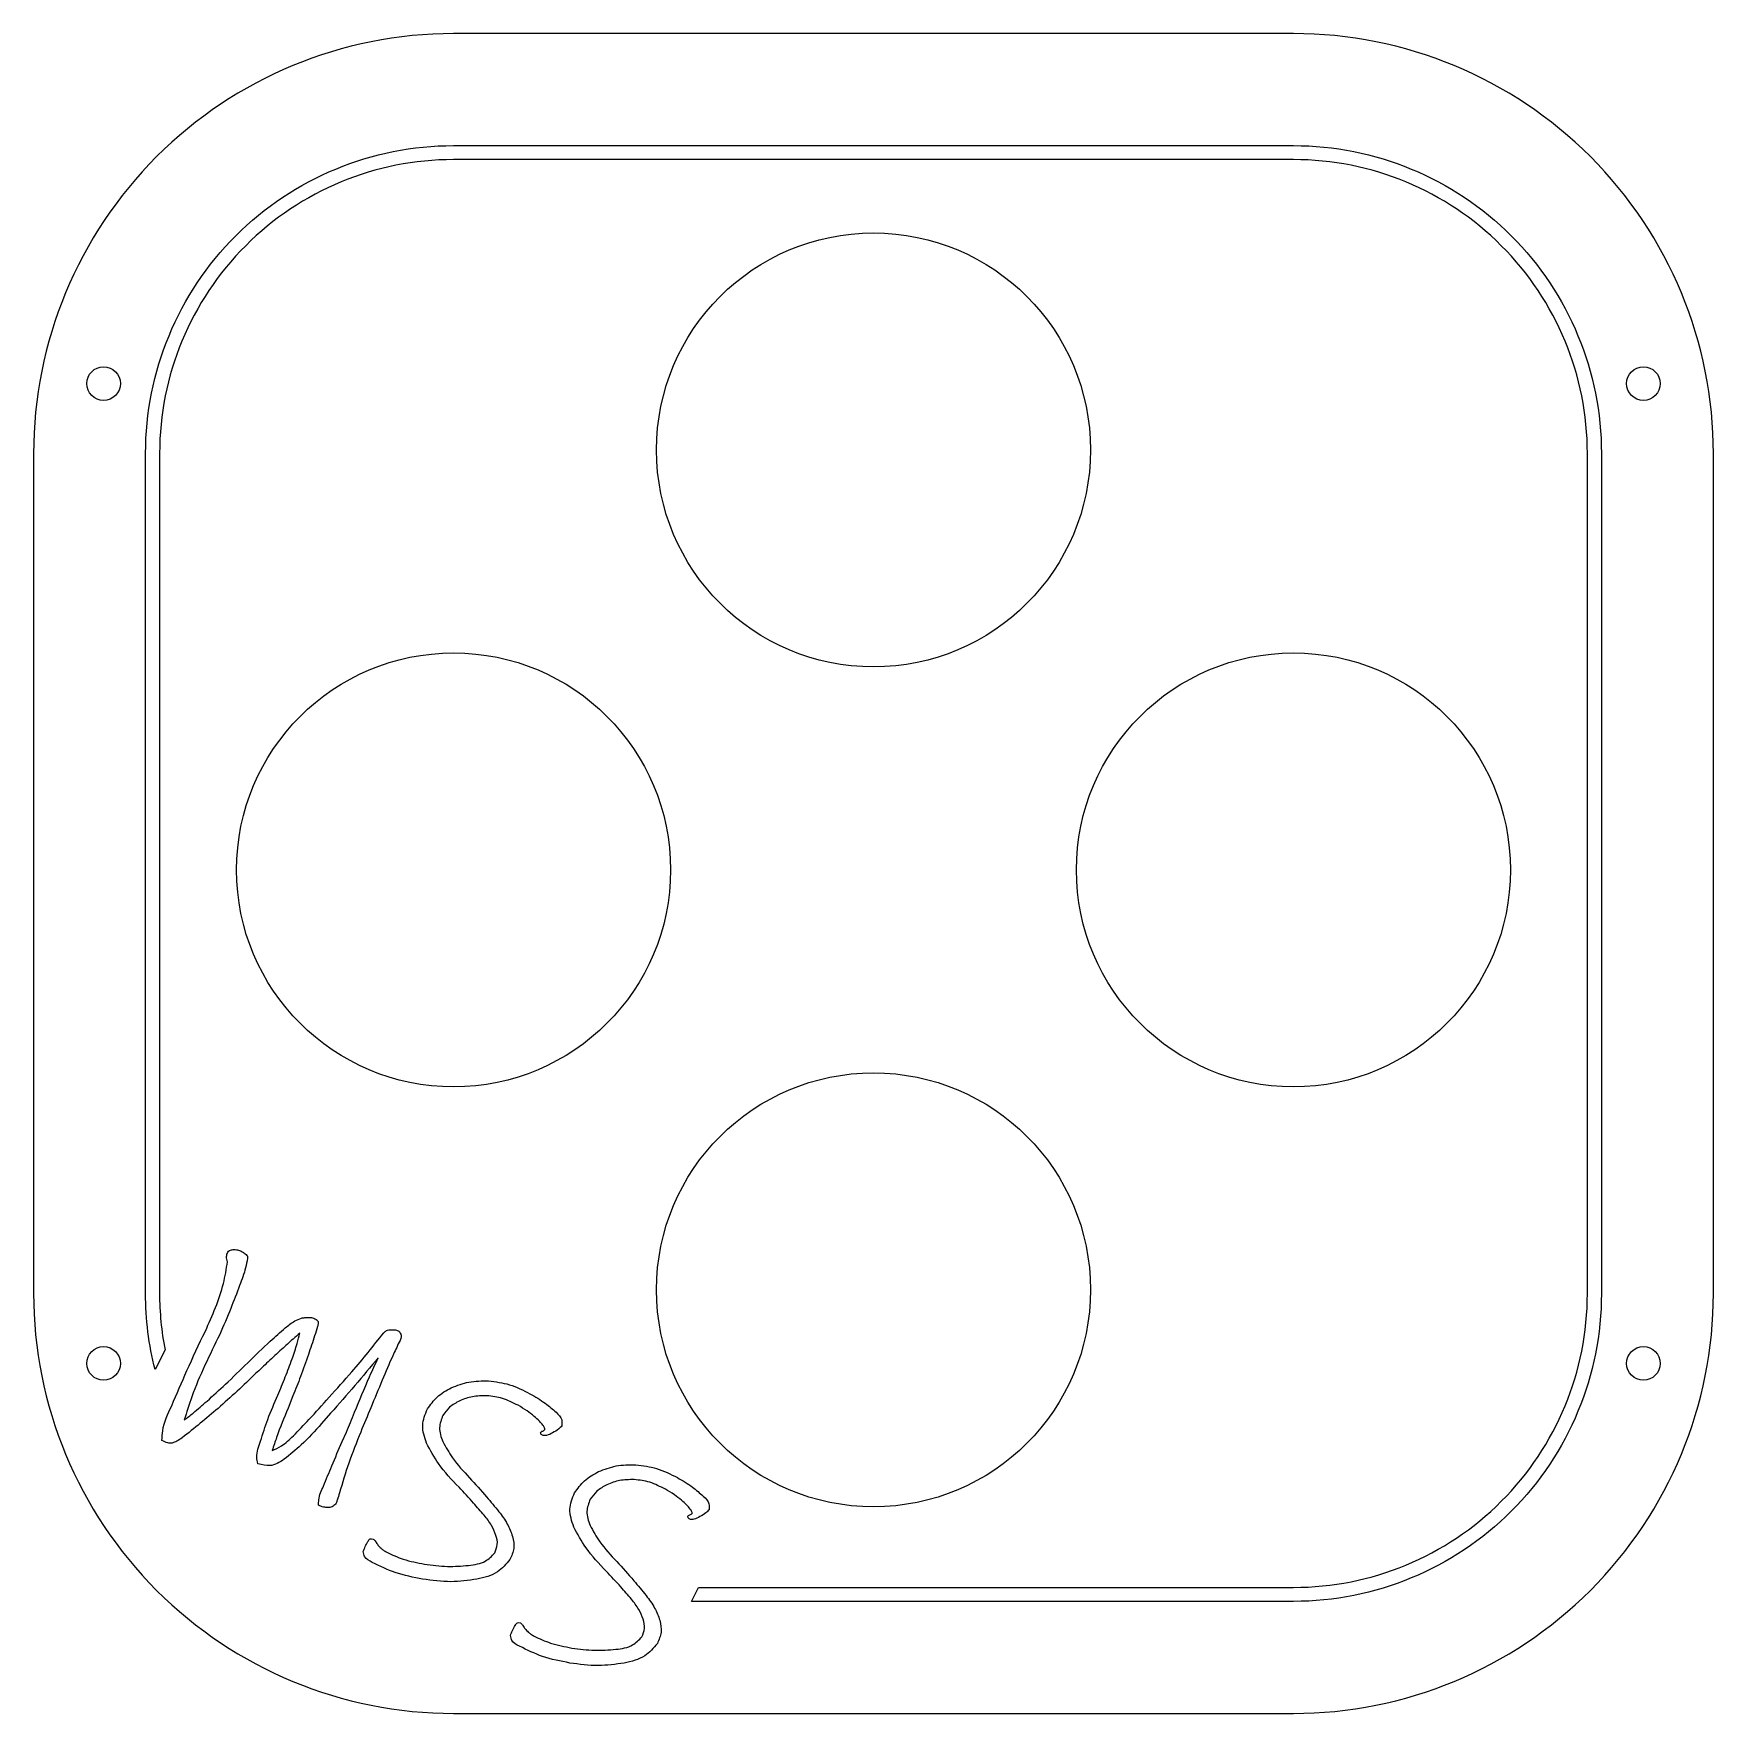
# Model space of a CAD drawing. Header units: millimetres. Extents: x -120 to 0, y 30 to 150.
import ezdxf

# ---------------------------------------------------------------- set-up
doc = ezdxf.new("R2010")
doc.units = ezdxf.units.MM
doc.layers.get('0').update_dxf_attribs({"linetype": 'CONTINUOUS'})

msp = doc.modelspace()

# ---------------------------------------------------------------- linework, layer by layer
for p, q in [((-101.47, 52.68), (-101.81, 51.81)), ((-98.78, 51.45), (-99.43, 50.7)), ((-97.95, 49.43), (-97.65, 50.1))]:
    msp.add_line(p, q)
for points in [[(0, 120, 0.414214), (-30, 150), (-90, 150, 0.414214), (-120, 120), (-120, 60, 0.414214), (-90, 30), (-30, 30, 0.414214), (0, 60)], [(-30, 38), (-73, 38), (-72.5, 39), (-30, 39, 0.414214), (-9, 60), (-9, 120, 0.414214), (-30, 141), (-90, 141, 0.414214), (-111, 120), (-111, 60, 0.048341), (-110.61, 55.97), (-111.32, 54.56, -0.062606), (-112, 60), (-112, 120, -0.414214), (-90, 142), (-30, 142, -0.414214), (-8, 120), (-8, 60, -0.414214)]]:
    msp.add_lwpolyline(points, format="xyb", close=True)
for centre, radius in [((-60, 120.26), 15.5), ((-115, 125), 1.2), ((-5, 125), 1.2), ((-90, 90.26), 15.5), ((-30, 90.26), 15.5), ((-60, 60.26), 15.5), ((-115, 55), 1.2), ((-5, 55), 1.2)]:
    msp.add_circle(centre, radius)
for points, knots in [([(-106.15, 62.26), (-106.19, 62.39), (-106.26, 62.62), (-106.17, 62.85), (-106.13, 62.96)], [0, 0, 0, 0, 0.03868247, 0.07165086, 0.07165086, 0.07165086, 0.07165086]), ([(-106.13, 62.96), (-106.09, 63), (-105.98, 63.1), (-105.83, 63.12), (-105.74, 63.13)], [0, 0, 0, 0, 0.0174242, 0.04350752, 0.04350752, 0.04350752, 0.04350752]), ([(-105.74, 63.13), (-105.64, 63.13), (-105.44, 63.14), (-105.25, 63.06), (-105.16, 63.01)], [0, 0, 0, 0, 0.03015475, 0.05996586, 0.05996586, 0.05996586, 0.05996586]), ([(-104.72, 62.51), (-104.76, 62.28), (-104.88, 61.62), (-105.12, 60.99), (-105.28, 60.57)], [0, 0, 0, 0, 0.0689146, 0.2016694, 0.2016694, 0.2016694, 0.2016694]), ([(-105.16, 63.01), (-105.09, 62.97), (-104.97, 62.9), (-104.86, 62.82), (-104.81, 62.78)], [0, 0, 0, 0, 0.02367792, 0.04200584, 0.04200584, 0.04200584, 0.04200584]), ([(-104.81, 62.78), (-104.78, 62.74), (-104.71, 62.66), (-104.71, 62.56), (-104.72, 62.51)], [0, 0, 0, 0, 0.01464565, 0.02983918, 0.02983918, 0.02983918, 0.02983918]), ([(-107.73, 57.31), (-107.23, 58.42), (-106.51, 60.02), (-106.23, 61.74), (-106.15, 62.26)], [0, 0, 0, 0, 0.3648855, 0.5215174, 0.5215174, 0.5215174, 0.5215174]), ([(-105.28, 60.57), (-105.49, 60.02), (-105.94, 58.85), (-106.43, 57.69), (-106.7, 57.07)], [0, 0, 0, 0, 0.1769011, 0.3776483, 0.3776483, 0.3776483, 0.3776483]), ([(-102.02, 57.54), (-101.8, 57.72), (-101.45, 58.01), (-101.02, 58.18), (-100.87, 58.24)], [0, 0, 0, 0, 0.084963, 0.1358135, 0.1358135, 0.1358135, 0.1358135]), ([(-100.87, 58.24), (-100.78, 58.25), (-100.61, 58.28), (-100.44, 58.28), (-100.35, 58.28)], [0, 0, 0, 0, 0.02471218, 0.05227466, 0.05227466, 0.05227466, 0.05227466]), ([(-99.71, 57.63), (-99.78, 57.41), (-99.99, 56.74), (-100.22, 56.08), (-100.37, 55.64)], [0, 0, 0, 0, 0.0695692, 0.2100354, 0.2100354, 0.2100354, 0.2100354]), ([(-100.35, 58.28), (-100.26, 58.28), (-100.1, 58.28), (-99.96, 58.22), (-99.9, 58.19)], [0, 0, 0, 0, 0.02573272, 0.04559353, 0.04559353, 0.04559353, 0.04559353]), ([(-99.9, 58.19), (-99.85, 58.16), (-99.76, 58.12), (-99.7, 58.03), (-99.68, 58)], [0, 0, 0, 0, 0.01821262, 0.02945362, 0.02945362, 0.02945362, 0.02945362]), ([(-99.68, 58), (-99.68, 57.96), (-99.67, 57.83), (-99.7, 57.71), (-99.71, 57.63)], [0, 0, 0, 0, 0.01335858, 0.03764263, 0.03764263, 0.03764263, 0.03764263]), ([(-110.13, 51.98), (-109.77, 52.82), (-109.02, 54.61), (-108.18, 56.37), (-107.73, 57.31)], [0, 0, 0, 0, 0.2724412, 0.5838049, 0.5838049, 0.5838049, 0.5838049]), ([(-106.7, 57.07), (-107.42, 55.61), (-108.41, 53.62), (-109.07, 51.51), (-109.24, 50.95)], [0, 0, 0, 0, 0.4892693, 0.6638934, 0.6638934, 0.6638934, 0.6638934]), ([(-104.7, 55.05), (-104.17, 55.57), (-103.3, 56.43), (-102.38, 57.23), (-102.02, 57.54)], [0, 0, 0, 0, 0.2231242, 0.3659157, 0.3659157, 0.3659157, 0.3659157]), ([(-100.99, 57.17), (-101.15, 57.03), (-101.58, 56.64), (-102.01, 56.25), (-102.28, 56)], [0, 0, 0, 0, 0.063258, 0.1736824, 0.1736824, 0.1736824, 0.1736824]), ([(-101.54, 55.32), (-101.41, 55.69), (-101.19, 56.29), (-101.05, 56.92), (-100.99, 57.17)], [0, 0, 0, 0, 0.1162362, 0.192357, 0.192357, 0.192357, 0.192357]), ([(-98.89, 52.58), (-98.34, 53.18), (-96.99, 54.68), (-95.73, 56.25), (-94.98, 57.19)], [0, 0, 0, 0, 0.2453346, 0.6049629, 0.6049629, 0.6049629, 0.6049629]), ([(-93.89, 56.52), (-94.04, 56.19), (-94.47, 55.3), (-94.85, 54.39), (-95.09, 53.81)], [0, 0, 0, 0, 0.1081984, 0.296501, 0.296501, 0.296501, 0.296501]), ([(-94.98, 57.19), (-94.92, 57.25), (-94.78, 57.38), (-94.58, 57.4), (-94.47, 57.41)], [0, 0, 0, 0, 0.0249348, 0.0565144, 0.0565144, 0.0565144, 0.0565144]), ([(-94.47, 57.41), (-94.36, 57.41), (-94.16, 57.42), (-93.98, 57.34), (-93.9, 57.31)], [0, 0, 0, 0, 0.03273312, 0.05906789, 0.05906789, 0.05906789, 0.05906789]), ([(-93.9, 57.31), (-93.83, 57.21), (-93.65, 56.97), (-93.8, 56.69), (-93.89, 56.52)], [0, 0, 0, 0, 0.03237531, 0.08496699, 0.08496699, 0.08496699, 0.08496699]), ([(-102.28, 56), (-102.6, 55.71), (-103.22, 55.13), (-103.84, 54.55), (-104.14, 54.27)], [0, 0, 0, 0, 0.1304468, 0.2537692, 0.2537692, 0.2537692, 0.2537692]), ([(-102.55, 52.74), (-102.37, 53.17), (-102.01, 54.02), (-101.69, 54.89), (-101.54, 55.32)], [0, 0, 0, 0, 0.1403388, 0.2780374, 0.2780374, 0.2780374, 0.2780374]), ([(-100.37, 55.64), (-100.55, 55.11), (-100.9, 54.12), (-101.29, 53.14), (-101.47, 52.68)], [0, 0, 0, 0, 0.1668381, 0.3156036, 0.3156036, 0.3156036, 0.3156036]), ([(-95.38, 55.41), (-95.93, 54.75), (-97.05, 53.41), (-98.2, 52.1), (-98.78, 51.45)], [0, 0, 0, 0, 0.2601364, 0.5223969, 0.5223969, 0.5223969, 0.5223969]), ([(-97.07, 51.51), (-96.72, 52.36), (-96.18, 53.67), (-95.59, 54.96), (-95.38, 55.41)], [0, 0, 0, 0, 0.2759733, 0.4251937, 0.4251937, 0.4251937, 0.4251937]), ([(-104.14, 54.27), (-105.02, 53.43), (-106.71, 51.83), (-108.52, 50.38), (-109.38, 49.69)], [0, 0, 0, 0, 0.365656, 0.6971103, 0.6971103, 0.6971103, 0.6971103]), ([(-107.61, 52.31), (-107.17, 52.71), (-106.18, 53.6), (-105.23, 54.53), (-104.7, 55.05)], [0, 0, 0, 0, 0.1772517, 0.3993807, 0.3993807, 0.3993807, 0.3993807]), ([(-95.09, 53.81), (-95.37, 53.15), (-95.88, 51.91), (-96.39, 50.68), (-96.63, 50.1)], [0, 0, 0, 0, 0.2145698, 0.4014948, 0.4014948, 0.4014948, 0.4014948]), ([(-91.87, 51.75), (-91.65, 52.05), (-91.2, 52.69), (-90.52, 53.07), (-90.16, 53.26)], [0, 0, 0, 0, 0.1107821, 0.2317518, 0.2317518, 0.2317518, 0.2317518]), ([(-90.16, 53.26), (-89.74, 53.42), (-88.89, 53.76), (-87.97, 53.75), (-87.5, 53.75)], [0, 0, 0, 0, 0.1312671, 0.2724578, 0.2724578, 0.2724578, 0.2724578]), ([(-87.5, 53.75), (-86.99, 53.69), (-85.95, 53.56), (-85.02, 53.08), (-84.54, 52.84)], [0, 0, 0, 0, 0.1509051, 0.3121974, 0.3121974, 0.3121974, 0.3121974]), ([(-84.54, 52.84), (-84.16, 52.62), (-83.5, 52.24), (-82.93, 51.73), (-82.68, 51.51)], [0, 0, 0, 0, 0.1283534, 0.2283734, 0.2283734, 0.2283734, 0.2283734]), ([(-110.83, 49.5), (-110.82, 49.73), (-110.79, 50.6), (-110.41, 51.4), (-110.13, 51.98)], [0, 0, 0, 0, 0.0694181, 0.2603129, 0.2603129, 0.2603129, 0.2603129]), ([(-109.24, 50.95), (-109.03, 51.12), (-108.47, 51.55), (-107.94, 52.02), (-107.61, 52.31)], [0, 0, 0, 0, 0.0822132, 0.2128502, 0.2128502, 0.2128502, 0.2128502]), ([(-103.79, 49.45), (-103.62, 49.97), (-103.27, 51.09), (-102.8, 52.16), (-102.55, 52.74)], [0, 0, 0, 0, 0.1639948, 0.3512273, 0.3512273, 0.3512273, 0.3512273]), ([(-101.81, 51.81), (-102.11, 51.12), (-102.52, 50.12), (-102.85, 49.1), (-102.95, 48.79)], [0, 0, 0, 0, 0.2250738, 0.323286, 0.323286, 0.323286, 0.323286]), ([(-101.44, 49.84), (-101.07, 50.22), (-100.19, 51.11), (-99.37, 52.04), (-98.89, 52.58)], [0, 0, 0, 0, 0.1605703, 0.3743513, 0.3743513, 0.3743513, 0.3743513]), ([(-91.93, 49.3), (-92.08, 49.73), (-92.35, 50.55), (-92.03, 51.36), (-91.87, 51.75)], [0, 0, 0, 0, 0.1307969, 0.2520564, 0.2520564, 0.2520564, 0.2520564]), ([(-89.56, 52.33), (-89.82, 52.19), (-90.3, 51.94), (-90.61, 51.5), (-90.76, 51.29)], [0, 0, 0, 0, 0.0856584, 0.1605739, 0.1605739, 0.1605739, 0.1605739]), ([(-87.62, 52.69), (-87.97, 52.69), (-88.64, 52.69), (-89.26, 52.45), (-89.56, 52.33)], [0, 0, 0, 0, 0.1038655, 0.1991133, 0.1991133, 0.1991133, 0.1991133]), ([(-85.39, 52.01), (-85.76, 52.19), (-86.46, 52.56), (-87.24, 52.65), (-87.62, 52.69)], [0, 0, 0, 0, 0.12255, 0.2350853, 0.2350853, 0.2350853, 0.2350853]), ([(-84.24, 51.22), (-84.41, 51.36), (-84.77, 51.64), (-85.17, 51.88), (-85.39, 52.01)], [0, 0, 0, 0, 0.0638223, 0.1392655, 0.1392655, 0.1392655, 0.1392655]), ([(-99.43, 50.7), (-99.9, 50.18), (-100.72, 49.26), (-101.68, 48.49), (-102.1, 48.16)], [0, 0, 0, 0, 0.2111518, 0.3693422, 0.3693422, 0.3693422, 0.3693422]), ([(-97.65, 50.1), (-97.55, 50.33), (-97.36, 50.8), (-97.17, 51.27), (-97.07, 51.51)], [0, 0, 0, 0, 0.0748791, 0.1531747, 0.1531747, 0.1531747, 0.1531747]), ([(-90.76, 51.29), (-90.87, 51), (-91.12, 50.38), (-90.89, 49.75), (-90.77, 49.42)], [0, 0, 0, 0, 0.090964, 0.1924313, 0.1924313, 0.1924313, 0.1924313]), ([(-83.62, 50.59), (-83.7, 50.69), (-83.89, 50.92), (-84.11, 51.11), (-84.24, 51.22)], [0, 0, 0, 0, 0.03716651, 0.08829325, 0.08829325, 0.08829325, 0.08829325]), ([(-83.48, 50.29), (-83.48, 50.32), (-83.5, 50.44), (-83.57, 50.53), (-83.62, 50.59)], [0, 0, 0, 0, 0.01074522, 0.03439766, 0.03439766, 0.03439766, 0.03439766]), ([(-82.27, 50.54), (-82.34, 50.46), (-82.53, 50.26), (-82.77, 50.13), (-82.92, 50.05)], [0, 0, 0, 0, 0.030504, 0.08085852, 0.08085852, 0.08085852, 0.08085852]), ([(-82.68, 51.51), (-82.5, 51.34), (-82.21, 51.07), (-82.26, 50.68), (-82.27, 50.54)], [0, 0, 0, 0, 0.0686157, 0.1112437, 0.1112437, 0.1112437, 0.1112437]), ([(-110.09, 49.31), (-110.2, 49.31), (-110.46, 49.29), (-110.7, 49.42), (-110.83, 49.5)], [0, 0, 0, 0, 0.03287413, 0.07802863, 0.07802863, 0.07802863, 0.07802863]), ([(-109.38, 49.69), (-109.51, 49.6), (-109.73, 49.45), (-109.98, 49.35), (-110.09, 49.31)], [0, 0, 0, 0, 0.04543508, 0.07994504, 0.07994504, 0.07994504, 0.07994504]), ([(-103.97, 47.84), (-104.01, 48), (-104.13, 48.54), (-103.93, 49.08), (-103.79, 49.45)], [0, 0, 0, 0, 0.047916, 0.164301, 0.164301, 0.164301, 0.164301]), ([(-102.95, 48.79), (-102.73, 48.88), (-102.16, 49.13), (-101.71, 49.57), (-101.44, 49.84)], [0, 0, 0, 0, 0.0727296, 0.1854517, 0.1854517, 0.1854517, 0.1854517]), ([(-99.29, 46.24), (-99.09, 46.72), (-98.66, 47.79), (-98.2, 48.85), (-97.95, 49.43)], [0, 0, 0, 0, 0.1554274, 0.3459483, 0.3459483, 0.3459483, 0.3459483]), ([(-96.63, 50.1), (-96.93, 49.36), (-97.5, 47.93), (-97.94, 46.46), (-98.15, 45.75)], [0, 0, 0, 0, 0.2383185, 0.461323, 0.461323, 0.461323, 0.461323]), ([(-89.61, 46.15), (-90.13, 46.69), (-91.03, 47.65), (-91.66, 48.8), (-91.93, 49.3)], [0, 0, 0, 0, 0.2234048, 0.3927196, 0.3927196, 0.3927196, 0.3927196]), ([(-90.77, 49.42), (-90.55, 49.02), (-90.03, 48.08), (-89.29, 47.29), (-88.86, 46.84)], [0, 0, 0, 0, 0.1364882, 0.3223213, 0.3223213, 0.3223213, 0.3223213]), ([(-83.78, 50.07), (-83.76, 50.09), (-83.72, 50.14), (-83.67, 50.16), (-83.63, 50.17)], [0, 0, 0, 0, 0.00740884, 0.01748499, 0.01748499, 0.01748499, 0.01748499]), ([(-83.6, 49.85), (-83.67, 49.88), (-83.77, 49.93), (-83.78, 50.04), (-83.78, 50.07)], [0, 0, 0, 0, 0.02000143, 0.03057263, 0.03057263, 0.03057263, 0.03057263]), ([(-83.63, 50.17), (-83.6, 50.18), (-83.54, 50.21), (-83.5, 50.26), (-83.48, 50.29)], [0, 0, 0, 0, 0.01053174, 0.01954488, 0.01954488, 0.01954488, 0.01954488]), ([(-82.92, 50.05), (-83.06, 49.97), (-83.27, 49.84), (-83.52, 49.85), (-83.6, 49.85)], [0, 0, 0, 0, 0.0480463, 0.07286845, 0.07286845, 0.07286845, 0.07286845]), ([(-102.1, 48.16), (-102.43, 47.94), (-103.02, 47.57), (-103.68, 47.76), (-103.97, 47.84)], [0, 0, 0, 0, 0.111285, 0.1985949, 0.1985949, 0.1985949, 0.1985949]), ([(-88.86, 46.84), (-88.45, 46.39), (-87.73, 45.59), (-87.05, 44.77), (-86.76, 44.41)], [0, 0, 0, 0, 0.1832493, 0.3209891, 0.3209891, 0.3209891, 0.3209891]), ([(-81.35, 45.75), (-81.13, 46.06), (-80.68, 46.7), (-80, 47.08), (-79.64, 47.27)], [0, 0, 0, 0, 0.1107821, 0.2317518, 0.2317518, 0.2317518, 0.2317518]), ([(-79.64, 47.27), (-79.22, 47.43), (-78.37, 47.77), (-77.45, 47.76), (-76.98, 47.76)], [0, 0, 0, 0, 0.1312671, 0.2724579, 0.2724579, 0.2724579, 0.2724579]), ([(-76.98, 47.76), (-76.47, 47.7), (-75.43, 47.57), (-74.5, 47.09), (-74.01, 46.85)], [0, 0, 0, 0, 0.1509051, 0.3121975, 0.3121975, 0.3121975, 0.3121975]), ([(-74.01, 46.85), (-73.64, 46.63), (-72.98, 46.25), (-72.41, 45.74), (-72.16, 45.52)], [0, 0, 0, 0, 0.1283534, 0.2283733, 0.2283733, 0.2283733, 0.2283733]), ([(-99.64, 44.87), (-99.64, 45), (-99.64, 45.48), (-99.44, 45.92), (-99.29, 46.24)], [0, 0, 0, 0, 0.0386515, 0.1428065, 0.1428065, 0.1428065, 0.1428065]), ([(-98.15, 45.75), (-98.2, 45.58), (-98.27, 45.33), (-98.36, 45.09), (-98.39, 45.02)], [0, 0, 0, 0, 0.05300474, 0.07643668, 0.07643668, 0.07643668, 0.07643668]), ([(-87.81, 44.15), (-88.06, 44.44), (-88.64, 45.12), (-89.26, 45.78), (-89.61, 46.15)], [0, 0, 0, 0, 0.1154799, 0.2690721, 0.2690721, 0.2690721, 0.2690721]), ([(-81.41, 43.31), (-81.56, 43.74), (-81.83, 44.56), (-81.51, 45.37), (-81.35, 45.75)], [0, 0, 0, 0, 0.1307969, 0.2520564, 0.2520564, 0.2520564, 0.2520564]), ([(-79.04, 46.34), (-79.3, 46.2), (-79.77, 45.94), (-80.09, 45.5), (-80.24, 45.3)], [0, 0, 0, 0, 0.0856583, 0.1605739, 0.1605739, 0.1605739, 0.1605739]), ([(-77.1, 46.7), (-77.45, 46.7), (-78.12, 46.7), (-78.74, 46.46), (-79.04, 46.34)], [0, 0, 0, 0, 0.1038656, 0.1991133, 0.1991133, 0.1991133, 0.1991133]), ([(-74.87, 46.01), (-75.23, 46.2), (-75.94, 46.57), (-76.72, 46.66), (-77.1, 46.7)], [0, 0, 0, 0, 0.12255, 0.2350853, 0.2350853, 0.2350853, 0.2350853]), ([(-73.72, 45.23), (-73.88, 45.36), (-74.25, 45.65), (-74.65, 45.89), (-74.87, 46.01)], [0, 0, 0, 0, 0.0638223, 0.1392655, 0.1392655, 0.1392655, 0.1392655]), ([(-98.93, 44.71), (-99.05, 44.71), (-99.3, 44.71), (-99.53, 44.82), (-99.64, 44.87)], [0, 0, 0, 0, 0.03680318, 0.07322589, 0.07322589, 0.07322589, 0.07322589]), ([(-98.39, 45.02), (-98.45, 44.93), (-98.59, 44.76), (-98.81, 44.72), (-98.93, 44.71)], [0, 0, 0, 0, 0.03103548, 0.06488993, 0.06488993, 0.06488993, 0.06488993]), ([(-86.76, 44.41), (-86.54, 44.13), (-86.14, 43.58), (-85.9, 42.94), (-85.78, 42.64)], [0, 0, 0, 0, 0.1077959, 0.2034418, 0.2034418, 0.2034418, 0.2034418]), ([(-80.24, 45.3), (-80.35, 45.01), (-80.59, 44.39), (-80.37, 43.76), (-80.25, 43.43)], [0, 0, 0, 0, 0.090964, 0.1924313, 0.1924313, 0.1924313, 0.1924313]), ([(-73.1, 44.6), (-73.18, 44.7), (-73.36, 44.93), (-73.59, 45.12), (-73.72, 45.23)], [0, 0, 0, 0, 0.03716659, 0.08829328, 0.08829328, 0.08829328, 0.08829328]), ([(-72.96, 44.29), (-72.96, 44.33), (-72.98, 44.45), (-73.05, 44.54), (-73.1, 44.6)], [0, 0, 0, 0, 0.01074526, 0.0343976, 0.0343976, 0.0343976, 0.0343976]), ([(-71.75, 44.54), (-71.82, 44.47), (-72.01, 44.27), (-72.25, 44.14), (-72.4, 44.06)], [0, 0, 0, 0, 0.03050402, 0.08085854, 0.08085854, 0.08085854, 0.08085854]), ([(-72.16, 45.52), (-71.98, 45.35), (-71.69, 45.08), (-71.74, 44.69), (-71.75, 44.54)], [0, 0, 0, 0, 0.0686158, 0.1112437, 0.1112437, 0.1112437, 0.1112437]), ([(-86.97, 42.72), (-87.06, 42.96), (-87.28, 43.48), (-87.62, 43.92), (-87.81, 44.15)], [0, 0, 0, 0, 0.0773431, 0.1668407, 0.1668407, 0.1668407, 0.1668407]), ([(-79.09, 40.16), (-79.61, 40.7), (-80.51, 41.66), (-81.14, 42.81), (-81.41, 43.31)], [0, 0, 0, 0, 0.2234048, 0.3927196, 0.3927196, 0.3927196, 0.3927196]), ([(-80.25, 43.43), (-80.03, 43.03), (-79.5, 42.09), (-78.77, 41.3), (-78.34, 40.85)], [0, 0, 0, 0, 0.1364883, 0.3223213, 0.3223213, 0.3223213, 0.3223213]), ([(-73.26, 44.08), (-73.24, 44.1), (-73.2, 44.15), (-73.15, 44.17), (-73.11, 44.18)], [0, 0, 0, 0, 0.00740885, 0.01748505, 0.01748505, 0.01748505, 0.01748505]), ([(-73.08, 43.86), (-73.15, 43.89), (-73.25, 43.94), (-73.26, 44.05), (-73.26, 44.08)], [0, 0, 0, 0, 0.02000146, 0.03057269, 0.03057269, 0.03057269, 0.03057269]), ([(-73.11, 44.18), (-73.08, 44.19), (-73.02, 44.22), (-72.98, 44.27), (-72.96, 44.29)], [0, 0, 0, 0, 0.01053174, 0.01954487, 0.01954487, 0.01954487, 0.01954487]), ([(-72.4, 44.06), (-72.54, 43.98), (-72.75, 43.85), (-73, 43.85), (-73.08, 43.86)], [0, 0, 0, 0, 0.04804625, 0.07286843, 0.07286843, 0.07286843, 0.07286843]), ([(-96.45, 41.56), (-96.41, 41.68), (-96.31, 41.93), (-96.19, 42.16), (-96.12, 42.28)], [0, 0, 0, 0, 0.03774769, 0.07960412, 0.07960412, 0.07960412, 0.07960412]), ([(-96.12, 42.28), (-96.07, 42.36), (-95.98, 42.51), (-95.82, 42.47), (-95.74, 42.45)], [0, 0, 0, 0, 0.02549331, 0.04544172, 0.04544172, 0.04544172, 0.04544172]), ([(-95.74, 42.45), (-95.71, 42.43), (-95.64, 42.37), (-95.59, 42.3), (-95.56, 42.26)], [0, 0, 0, 0, 0.01198751, 0.02665613, 0.02665613, 0.02665613, 0.02665613]), ([(-95.56, 42.26), (-95.54, 42.22), (-95.49, 42.14), (-95.43, 42.06), (-95.4, 42.03)], [0, 0, 0, 0, 0.01513626, 0.0280716, 0.0280716, 0.0280716, 0.0280716]), ([(-95.4, 42.03), (-95.37, 41.99), (-95.3, 41.91), (-95.22, 41.84), (-95.18, 41.8)], [0, 0, 0, 0, 0.01497021, 0.03205643, 0.03205643, 0.03205643, 0.03205643]), ([(-87.06, 41.46), (-86.98, 41.66), (-86.8, 42.07), (-86.91, 42.5), (-86.97, 42.72)], [0, 0, 0, 0, 0.0630927, 0.1296291, 0.1296291, 0.1296291, 0.1296291]), ([(-85.78, 42.64), (-85.72, 42.35), (-85.61, 41.78), (-85.85, 41.25), (-85.97, 40.99)], [0, 0, 0, 0, 0.0854358, 0.1704273, 0.1704273, 0.1704273, 0.1704273]), ([(-95.81, 40.79), (-96.02, 40.9), (-96.37, 41.07), (-96.43, 41.43), (-96.45, 41.56)], [0, 0, 0, 0, 0.068259, 0.1060067, 0.1060067, 0.1060067, 0.1060067]), ([(-95.18, 41.8), (-95.12, 41.75), (-94.99, 41.64), (-94.84, 41.56), (-94.76, 41.51)], [0, 0, 0, 0, 0.0217147, 0.05090216, 0.05090216, 0.05090216, 0.05090216]), ([(-94.76, 41.51), (-94.38, 41.33), (-93.52, 40.93), (-92.59, 40.76), (-92.08, 40.67)], [0, 0, 0, 0, 0.126895, 0.2825493, 0.2825493, 0.2825493, 0.2825493]), ([(-88.93, 40.57), (-88.5, 40.63), (-87.78, 40.72), (-87.27, 41.24), (-87.06, 41.46)], [0, 0, 0, 0, 0.1235567, 0.2117157, 0.2117157, 0.2117157, 0.2117157]), ([(-85.97, 40.99), (-86.24, 40.66), (-86.86, 39.93), (-87.81, 39.71), (-88.33, 39.59)], [0, 0, 0, 0, 0.1249908, 0.2816481, 0.2816481, 0.2816481, 0.2816481]), ([(-78.34, 40.85), (-77.93, 40.4), (-77.21, 39.6), (-76.53, 38.78), (-76.24, 38.42)], [0, 0, 0, 0, 0.1832493, 0.3209891, 0.3209891, 0.3209891, 0.3209891]), ([(-92.21, 39.59), (-92.87, 39.72), (-94.12, 39.96), (-95.26, 40.52), (-95.81, 40.79)], [0, 0, 0, 0, 0.2009222, 0.380722, 0.380722, 0.380722, 0.380722]), ([(-92.08, 40.67), (-91.53, 40.59), (-90.48, 40.45), (-89.43, 40.53), (-88.93, 40.57)], [0, 0, 0, 0, 0.1640798, 0.315922, 0.315922, 0.315922, 0.315922]), ([(-77.29, 38.16), (-77.54, 38.45), (-78.12, 39.13), (-78.74, 39.79), (-79.09, 40.16)], [0, 0, 0, 0, 0.1154799, 0.2690721, 0.2690721, 0.2690721, 0.2690721]), ([(-88.33, 39.59), (-88.95, 39.5), (-90.24, 39.32), (-91.53, 39.5), (-92.21, 39.59)], [0, 0, 0, 0, 0.1861047, 0.3890067, 0.3890067, 0.3890067, 0.3890067]), ([(-76.24, 38.42), (-76.02, 38.13), (-75.62, 37.59), (-75.37, 36.95), (-75.26, 36.65)], [0, 0, 0, 0, 0.107796, 0.2034419, 0.2034419, 0.2034419, 0.2034419]), ([(-76.45, 36.73), (-76.54, 36.97), (-76.76, 37.48), (-77.1, 37.92), (-77.29, 38.16)], [0, 0, 0, 0, 0.0773431, 0.1668407, 0.1668407, 0.1668407, 0.1668407]), ([(-85.93, 35.57), (-85.89, 35.69), (-85.79, 35.94), (-85.67, 36.17), (-85.6, 36.29)], [0, 0, 0, 0, 0.03774768, 0.07960412, 0.07960412, 0.07960412, 0.07960412]), ([(-85.6, 36.29), (-85.55, 36.37), (-85.46, 36.52), (-85.29, 36.48), (-85.22, 36.46)], [0, 0, 0, 0, 0.02549331, 0.04544183, 0.04544183, 0.04544183, 0.04544183]), ([(-85.22, 36.46), (-85.19, 36.44), (-85.12, 36.38), (-85.07, 36.31), (-85.04, 36.27)], [0, 0, 0, 0, 0.01198751, 0.02665624, 0.02665624, 0.02665624, 0.02665624]), ([(-85.04, 36.27), (-85.02, 36.22), (-84.97, 36.15), (-84.91, 36.07), (-84.88, 36.04)], [0, 0, 0, 0, 0.01513615, 0.02807149, 0.02807149, 0.02807149, 0.02807149]), ([(-84.88, 36.04), (-84.85, 36), (-84.78, 35.92), (-84.7, 35.85), (-84.66, 35.81)], [0, 0, 0, 0, 0.01497015, 0.03205655, 0.03205655, 0.03205655, 0.03205655]), ([(-76.54, 35.47), (-76.46, 35.67), (-76.28, 36.07), (-76.39, 36.51), (-76.45, 36.73)], [0, 0, 0, 0, 0.0630927, 0.129629, 0.129629, 0.129629, 0.129629]), ([(-75.26, 36.65), (-75.2, 36.36), (-75.09, 35.79), (-75.33, 35.26), (-75.44, 34.99)], [0, 0, 0, 0, 0.0854358, 0.1704272, 0.1704272, 0.1704272, 0.1704272]), ([(-85.28, 34.8), (-85.5, 34.91), (-85.85, 35.08), (-85.91, 35.44), (-85.93, 35.57)], [0, 0, 0, 0, 0.068259, 0.1060067, 0.1060067, 0.1060067, 0.1060067]), ([(-84.66, 35.81), (-84.6, 35.76), (-84.47, 35.65), (-84.32, 35.57), (-84.24, 35.52)], [0, 0, 0, 0, 0.02171476, 0.05090216, 0.05090216, 0.05090216, 0.05090216]), ([(-84.24, 35.52), (-83.86, 35.34), (-83, 34.94), (-82.07, 34.77), (-81.55, 34.67)], [0, 0, 0, 0, 0.126895, 0.2825493, 0.2825493, 0.2825493, 0.2825493]), ([(-78.41, 34.58), (-77.98, 34.63), (-77.26, 34.73), (-76.75, 35.25), (-76.54, 35.47)], [0, 0, 0, 0, 0.1235566, 0.2117157, 0.2117157, 0.2117157, 0.2117157]), ([(-75.44, 34.99), (-75.72, 34.67), (-76.34, 33.93), (-77.29, 33.72), (-77.81, 33.59)], [0, 0, 0, 0, 0.1249908, 0.2816481, 0.2816481, 0.2816481, 0.2816481]), ([(-81.69, 33.6), (-82.35, 33.73), (-83.6, 33.97), (-84.74, 34.53), (-85.28, 34.8)], [0, 0, 0, 0, 0.2009222, 0.3807221, 0.3807221, 0.3807221, 0.3807221]), ([(-81.55, 34.67), (-81.01, 34.6), (-79.96, 34.45), (-78.91, 34.54), (-78.41, 34.58)], [0, 0, 0, 0, 0.1640798, 0.3159219, 0.3159219, 0.3159219, 0.3159219]), ([(-77.81, 33.59), (-78.43, 33.51), (-79.72, 33.33), (-81.01, 33.51), (-81.69, 33.6)], [0, 0, 0, 0, 0.1861048, 0.3890066, 0.3890066, 0.3890066, 0.3890066])]:
    msp.add_open_spline(points, degree=3, knots=knots)

doc.saveas('drawing.dxf')
